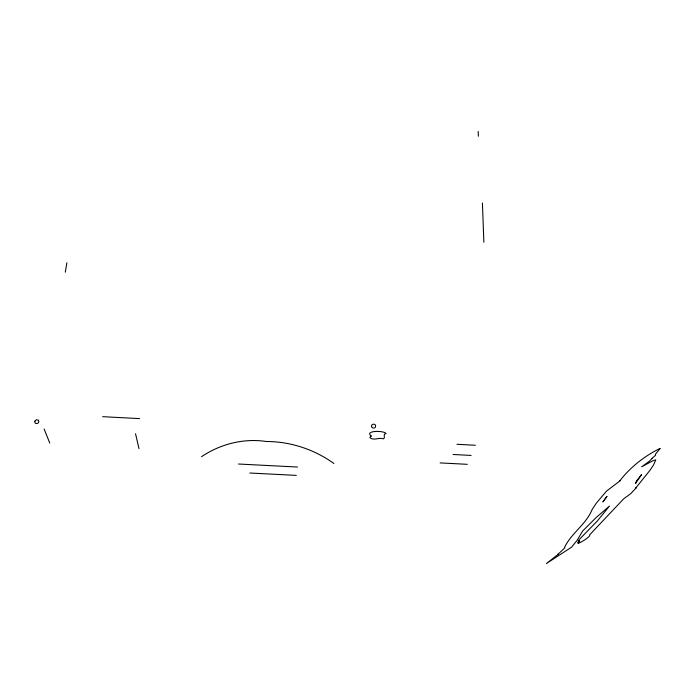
<?xml version="1.0" encoding="UTF-8"?>
<svg xmlns="http://www.w3.org/2000/svg" width="695" height="695" viewBox="0 0 695 695"><rect width="100%" height="100%" fill="white"/><g stroke="black" fill="none" stroke-linecap="round" stroke-linejoin="round"><path stroke-width="1.04" d="M371.564 426.07C371.173 424.115 375.387 423.038 375.604 425.853M34.802 421.248C34.281 425.47 40.614 423.342 38.399 420.31M65.295 272.188L66.911 262.745M34.802 421.266L36.375 419.693L38.373 420.284M201.533 456.684C220.524 443.94 243.702 438.076 266.385 441.499C290.579 441.525 314.27 449.413 333.93 463.495M456.963 444.296L475.38 445.26M453.062 454.487L471.088 455.425M440.126 462.913L467.335 464.321M238.524 464.017L297.495 467.04M249.835 473.017L296.322 475.389M102.625 416.67L139.495 418.607M371.582 426.382C371.538 428.806 375.995 428.667 375.621 425.939M44.141 429.041L49.771 443.036M135.525 433.723L138.983 448.605M482.417 203.027L483.868 242.303M478.186 131.442L478.36 136.281M371.208 435.991L369.827 437.607C373.832 441.082 378.975 437.059 383.388 438.849C385.977 437.789 382.241 433.819 386.064 433.55C384.083 430.327 363.963 430.457 371.208 435.991M652.153 458.309L649.556 461.141L641.65 466.788L653.352 460.524L655.785 459.89L653.552 464.955L649.929 470.35L635.786 487.977L636.29 487.716L630.825 493.58L623.789 498.723L589.664 534.837C591.506 536.844 574.487 546.053 579.048 542.395L577.667 542.986L579.23 541.388L579.534 540.684L578.179 541.492L579.378 539.398L597.196 521.137L609.498 506.038L596.015 517.662L582.601 531.076L577.085 540.354L571.568 547.173L546.392 563.558L558.25 554.263L557.755 554.506L564.853 547.808L564.653 547.121C571.646 532.848 586.337 524.186 592.166 509.435L596.284 503.241L606.422 491.191L620.409 480.532L619.862 480.801C630.252 467.257 644.673 455.868 660.189 448.379L655.333 454.374L655.62 455.19L652.153 458.309M636.611 480.844L635.465 483.598L641.641 474.511L636.611 480.844M606.891 496.421L602.965 501.833L606.891 496.421"/></g></svg>
